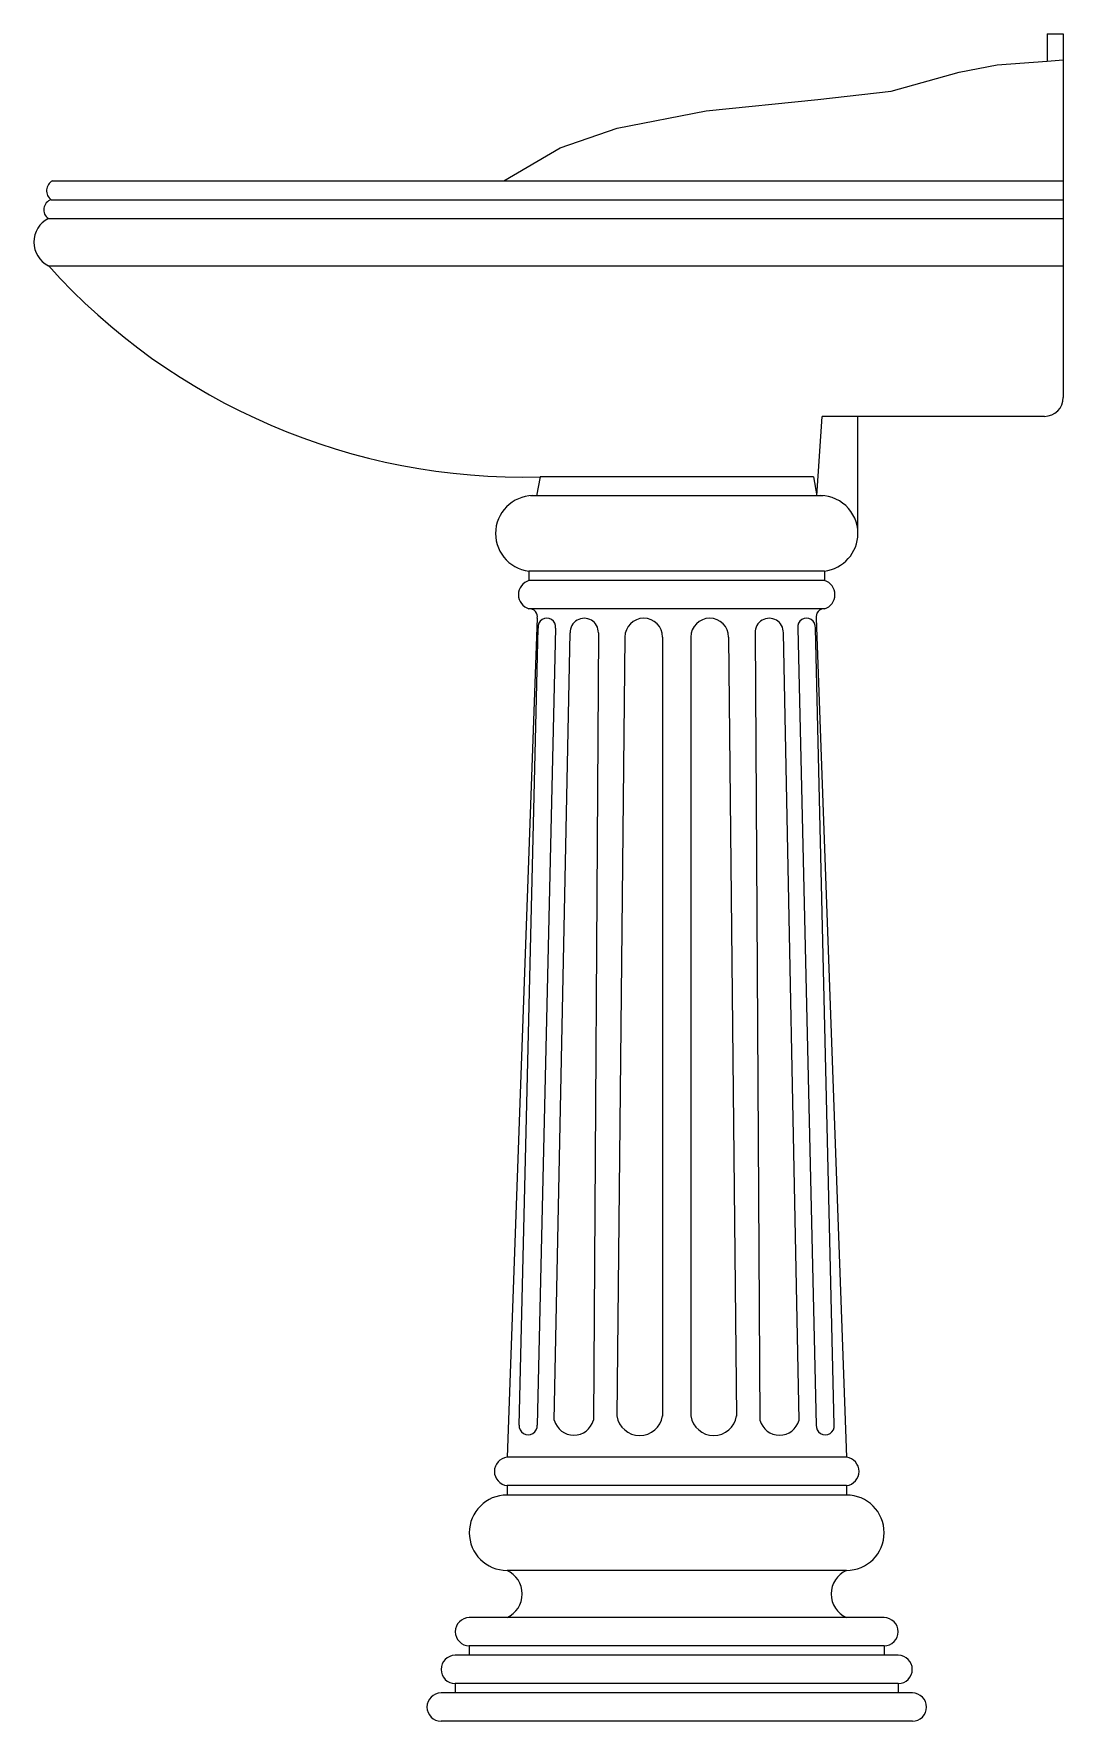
# Model space of a CAD drawing. Header units: millimetres. Extents: x -2937.414 to -2936.868, y 2948.978 to 2949.873.
import ezdxf

# ---------------------------------------------------------------- set-up
doc = ezdxf.new("R2010")
doc.units = ezdxf.units.MM
doc.header["$LTSCALE"] = 10
doc.layers.add('banheiro_louças', color=2, linetype='Continuous')

msp = doc.modelspace()

# ---------------------------------------------------------------- linework, layer by layer
at = {"layer": 'banheiro_louças'}
for p, q in [((-2936.87651, 2949.87261), (-2936.87651, 2949.85811)), ((-2936.87651, 2949.87261), (-2936.86804, 2949.87261)), ((-2936.86804, 2949.87261), (-2936.86804, 2949.67969)), ((-2936.90306, 2949.85617), (-2936.87651, 2949.85811)), ((-2936.87651, 2949.85811), (-2936.86804, 2949.85874)), ((-2936.95934, 2949.84225), (-2936.92315, 2949.85232)), ((-2936.92315, 2949.85232), (-2936.90306, 2949.85617)), ((-2936.99827, 2949.83768), (-2936.95934, 2949.84225)), ((-2937.10455, 2949.82257), (-2937.05737, 2949.83173)), ((-2937.05737, 2949.83173), (-2936.99827, 2949.83768)), ((-2937.13478, 2949.81205), (-2937.10455, 2949.82257)), ((-2937.16468, 2949.79461), (-2937.13478, 2949.81205)), ((-2937.40408, 2949.79461), (-2937.16468, 2949.79461)), ((-2937.16468, 2949.79461), (-2936.86804, 2949.79461)), ((-2937.40479, 2949.78461), (-2936.86804, 2949.78461)), ((-2937.40627, 2949.77461), (-2936.86804, 2949.77461)), ((-2937.40627, 2949.74961), (-2936.86804, 2949.74961)), ((-2936.99869, 2949.62761), (-2936.99583, 2949.66969)), ((-2936.97694, 2949.66969), (-2936.99583, 2949.66969)), ((-2936.87804, 2949.66969), (-2936.97694, 2949.66969)), ((-2936.97694, 2949.60758), (-2936.97694, 2949.66969)), ((-2937.14554, 2949.63761), (-2937.14738, 2949.62761)), ((-2937.00054, 2949.63761), (-2937.14554, 2949.63761)), ((-2937.00054, 2949.63761), (-2936.99869, 2949.62761)), ((-2936.9954, 2949.62761), (-2937.15067, 2949.62761)), ((-2937.15138, 2949.58761), (-2937.15138, 2949.58261)), ((-2936.99469, 2949.58761), (-2937.15138, 2949.58761)), ((-2936.99469, 2949.58261), (-2937.15138, 2949.58261)), ((-2936.99469, 2949.58761), (-2936.99469, 2949.58261)), ((-2937.14704, 2949.56261), (-2937.16304, 2949.11761)), ((-2936.99469, 2949.56761), (-2937.15138, 2949.56761)), ((-2936.99904, 2949.56261), (-2936.98304, 2949.11761)), ((-2936.98304, 2949.11761), (-2937.16304, 2949.11761)), ((-2937.16304, 2949.10261), (-2937.16304, 2949.09761)), ((-2936.98304, 2949.10261), (-2937.16304, 2949.10261)), ((-2936.98304, 2949.09761), (-2937.16304, 2949.09761)), ((-2936.98304, 2949.10261), (-2936.98304, 2949.09761)), ((-2936.98304, 2949.05761), (-2937.16304, 2949.05761)), ((-2936.96304, 2949.03261), (-2937.18304, 2949.03261)), ((-2937.18304, 2949.01761), (-2937.18304, 2949.01261)), ((-2936.96304, 2949.01761), (-2937.18304, 2949.01761)), ((-2936.96304, 2949.01761), (-2936.96304, 2949.01261)), ((-2936.95554, 2949.01261), (-2937.19054, 2949.01261)), ((-2936.94804, 2948.99261), (-2937.19804, 2948.99261)), ((-2937.19054, 2948.99761), (-2937.19054, 2948.99261)), ((-2937.19054, 2948.99761), (-2937.19054, 2948.99261)), ((-2936.95554, 2948.99761), (-2937.19054, 2948.99761)), ((-2936.95554, 2948.99761), (-2936.95554, 2948.99261)), ((-2936.95554, 2948.99761), (-2936.95554, 2948.99261)), ((-2936.94804, 2948.97761), (-2937.19804, 2948.97761))]:
    msp.add_line(p, q, dxfattribs=at)
at = {"layer": 'banheiro_louças', "color": 1}
for p, q in [((-2937.15659, 2949.13471), (-2937.14656, 2949.55742)), ((-2937.13725, 2949.55742), (-2937.14706, 2949.13471)), ((-2937.13796, 2949.13724), (-2937.12959, 2949.55489)), ((-2937.11459, 2949.55489), (-2937.11718, 2949.13724)), ((-2937.03148, 2949.55489), (-2937.02889, 2949.13724)), ((-2937.00811, 2949.13724), (-2937.01648, 2949.55489)), ((-2937.00882, 2949.55742), (-2936.99901, 2949.13471)), ((-2936.98948, 2949.13471), (-2936.99951, 2949.55742)), ((-2937.10054, 2949.55261), (-2937.10474, 2949.13951)), ((-2937.08054, 2949.55261), (-2937.08054, 2949.13951)), ((-2937.06554, 2949.55261), (-2937.06554, 2949.13951)), ((-2937.04554, 2949.55261), (-2937.04133, 2949.13951))]:
    msp.add_line(p, q, dxfattribs=at)
at = {"layer": 'banheiro_louças'}
for centre, radius, start, end in [((-2937.4013, 2949.78939), 0.00591, 118.01096, 233.92473), ((-2937.40309, 2949.77925), 0.00563, 107.56465, 235.49381), ((-2937.40009, 2949.76211), 0.01395, 116.33219, 243.66781), ((-2937.15472, 2949.97573), 0.33824, 221.95201, 271.55634), ((-2936.87804, 2949.67969), 0.01, 270, 0), ((-2937.14902, 2949.60758), 0.0201, 85.31011, 263.26497), ((-2936.99705, 2949.60758), 0.0201, 0, 94.68989), ((-2936.99705, 2949.60758), 0.0201, 276.73503, 0), ((-2937.14916, 2949.57511), 0.00782, 106.5011, 253.4989), ((-2936.99691, 2949.57511), 0.00782, 286.5011, 73.4989), ((-2937.15114, 2949.56344), 0.00419, 348.7007, 93.28656), ((-2936.99493, 2949.56344), 0.00419, 86.71344, 191.2993), ((-2937.16217, 2949.11011), 0.00755, 96.60421, 263.39579), ((-2936.9839, 2949.11011), 0.00755, 276.60421, 83.39579), ((-2937.16304, 2949.07761), 0.02, 90, 270), ((-2936.98304, 2949.07761), 0.02, 270, 90), ((-2937.16873, 2949.04511), 0.01374, 294.4947, 65.5053), ((-2936.97734, 2949.04511), 0.01374, 114.4947, 245.5053), ((-2937.18298, 2949.02511), 0.0075, 90.44412, 269.55588), ((-2936.96309, 2949.02511), 0.0075, 270.44412, 89.55588), ((-2937.19048, 2949.00511), 0.0075, 90.44412, 269.55588), ((-2936.95559, 2949.00511), 0.0075, 270.44412, 89.55588), ((-2937.19798, 2948.98511), 0.0075, 90.44412, 269.55588), ((-2936.94809, 2948.98511), 0.0075, 270.44412, 89.55588)]:
    msp.add_arc(centre, radius, start, end, dxfattribs=at)
at = {"layer": 'banheiro_louças', "color": 1}
for centre, radius, start, end in [((-2937.14191, 2949.55793), 0.00468, 353.71441, 186.28559), ((-2937.12209, 2949.55511), 0.0075, 358.31334, 181.68666), ((-2937.09054, 2949.55261), 0.01, 0, 180), ((-2937.05554, 2949.55261), 0.01, 0, 180), ((-2937.02398, 2949.55511), 0.0075, 358.31334, 181.68666), ((-2937.00416, 2949.55793), 0.00468, 353.71441, 186.28559), ((-2937.15182, 2949.13424), 0.00478, 174.40829, 5.59171), ((-2937.12757, 2949.14015), 0.01079, 195.67251, 344.32749), ((-2937.09264, 2949.14141), 0.01225, 188.91195, 351.08805), ((-2937.05343, 2949.14141), 0.01225, 188.91195, 351.08805), ((-2937.0185, 2949.14015), 0.01079, 195.67251, 344.32749), ((-2936.99425, 2949.13424), 0.00478, 174.40829, 5.59171)]:
    msp.add_arc(centre, radius, start, end, dxfattribs=at)

doc.saveas('drawing.dxf')
